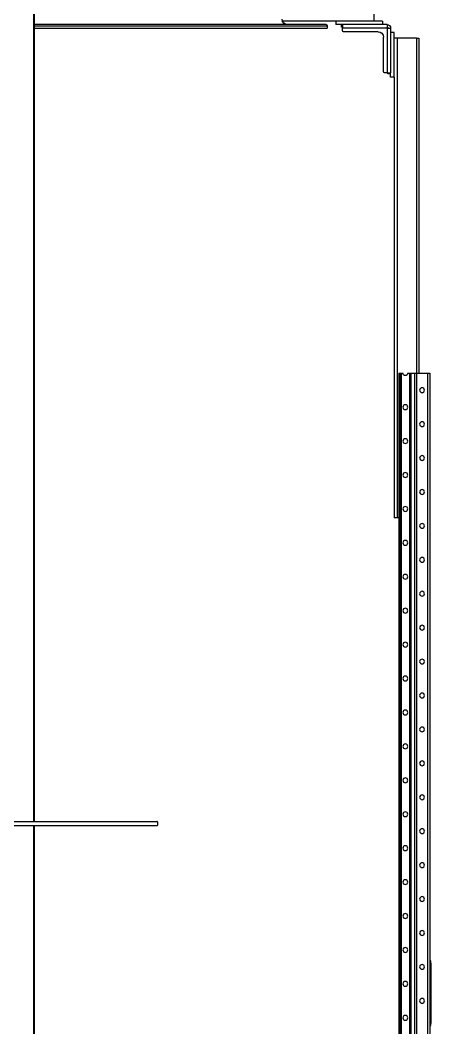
# Model space of a CAD drawing. Header units: millimetres. Extents: x 6622 to 532820, y 3370 to 359312.
# Drawn here: x 467832 to 468752, y 353406 to 355663 of the extents above; entities that cross this region are included whole.
import ezdxf

# ---------------------------------------------------------------- set-up
doc = ezdxf.new("R2010")
doc.units = ezdxf.units.MM

# ---------------------------------------------------------------- blocks, each defined once
blk = doc.blocks.new('A$C3E973D8C')
at = {"color": 2, "linetype": 'Continuous', "lineweight": 25}
for p, q in [((986, 7620.2), (986, 9721)), ((988.6, 9719.7), (988.6, 7620.2)), ((225, 9413.1), (225, 9513.1)), ((196.1, 9397.1), (188.1, 9397.1)), ((188.1, 9397.1), (188.1, 9297.1)), ((196.1, 9405.1), (196.1, 9397.1)), ((196.1, 9405.1), (296.1, 9405.1)), ((196.1, 9397.1), (196.1, 9297.1)), ((196.1, 9397.1), (296.1, 9397.1)), ((206, 9413.1), (311, 9413.1)), ((206, 9413.1), (206, 9405.1)), ((296.1, 9405.1), (296.1, 9397.1)), ((296.1, 9405.1), (311, 9405.1)), ((296.1, 9399.1), (298.1, 9399.1)), ((296.1, 9391.7), (296.1, 9397.1)), ((298.1, 9399.1), (298.1, 9405.1)), ((311, 9413.1), (311, 9405.1)), ((311, 9413.1), (430.8, 9413.1)), ((330, 9402.5), (330, 9397.1)), ((986, 9402.5), (330, 9402.5)), ((986, 9397.1), (330, 9397.1)), ((332.9, 9405.1), (986, 9405.1)), ((125.1, 9375.1), (125.1, 8624.1)), ((130.1, 9375.1), (125.1, 9375.1)), ((130.1, 9375.1), (130.1, 8624.1)), ((130.1, 9375.1), (173.1, 9375.1)), ((173.1, 9375.1), (173.1, 8300.1)), ((173.1, 9375.1), (180.1, 9375.1)), ((180.1, 9287.1), (180.1, 9387.1)), ((180.1, 9387.1), (188.1, 9387.1)), ((204.1, 9299.7), (204.1, 9377.1)), ((216.1, 9389.1), (293.5, 9389.1)), ((180.1, 9287.1), (188.1, 9287.1)), ((180.1, 9287.1), (180.1, 8300.1)), ((196.1, 9297.1), (188.1, 9297.1)), ((188.1, 9287.1), (188.1, 9297.1)), ((188.1, 9295.1), (194.1, 9295.1)), ((194.1, 9295.1), (194.1, 9297.1)), ((196.1, 9297.1), (201.5, 9297.1)), ((100, 8624.1), (100, 112.1)), ((105.5, 8624.1), (100, 8624.1)), ((105.5, 8624.1), (105.5, 112.1)), ((129.9, 8624.1), (105.5, 8624.1)), ((129.9, 8624.1), (129.9, 112.1)), ((134.6, 8624.1), (129.9, 8624.1)), ((134.6, 8624.1), (134.6, 112.1)), ((143.1, 8624.1), (134.6, 8624.1)), ((143.1, 8624.1), (143.1, 112.1)), ((145.7, 8624.1), (143.1, 8624.1)), ((145.7, 8624.1), (145.7, 112.1)), ((149.7, 8624.1), (145.7, 8624.1)), ((164.5, 8624.1), (160.5, 8624.1)), ((164.5, 8624.1), (164.5, 112.1)), ((167.5, 8624.1), (164.5, 8624.1)), ((170, 8624.1), (167.5, 8624.1)), ((167.5, 8624.1), (167.5, 112.1)), ((170, 8624.1), (170, 112.1)), ((170, 8300.1), (173.1, 8300.1)), ((173.1, 8300.1), (180.1, 8300.1)), ((1206.7, 7620.2), (712.1, 7620.2)), ((712.1, 7610), (1206.7, 7610)), ((986, 5749.3), (986, 7610)), ((988.6, 7610), (988.6, 5744.1)), ((98, 7302.6), (98, 7307.6)), ((98, 7307.6), (100, 7307.6)), ((100, 7302.6), (98, 7302.6)), ((98, 7302.6), (98, 7167.6)), ((98, 7167.6), (100, 7167.6)), ((98, 7162.6), (98, 7167.6)), ((100, 7162.6), (98, 7162.6))]:
    blk.add_line(p, q, dxfattribs=at)
at = {"color": 2, "linetype": 'Continuous', "lineweight": 25, "flags": 128}
for points in [[(709.5, 7615.1), (709.6, 7616.5), (709.9, 7617.7), (710.3, 7618.8), (710.9, 7619.6), (711.6, 7620.1), (712.1, 7620.2)], [(712.1, 7610), (711.6, 7610.1), (710.9, 7610.6), (710.3, 7611.4), (709.9, 7612.5), (709.6, 7613.7), (709.5, 7615.1)]]:
    blk.add_lwpolyline(points, dxfattribs=at)
at = {"color": 2, "linetype": 'Continuous', "lineweight": 25}
for centre in [(117.7, 8586.1), (155.1, 8548.1), (117.7, 8510.1), (155.1, 8472.1), (117.7, 8434.1), (155.1, 8396.1), (117.7, 8358.1), (155.1, 8320.1), (117.7, 8282.1), (155.1, 8244.1), (117.7, 8206.1), (155.1, 8168.1), (117.7, 8130.1), (155.1, 8092.1), (117.7, 8054.1), (155.1, 8016.1), (117.7, 7978.1), (155.1, 7940.1), (117.7, 7902.1), (155.1, 7864.1), (117.7, 7826.1), (155.1, 7788.1), (117.7, 7750.1), (155.1, 7712.1), (117.7, 7674.1), (155.1, 7636.1), (117.7, 7598.1), (155.1, 7560.1), (117.7, 7522.1), (155.1, 7484.1), (117.7, 7446.1), (155.1, 7408.1), (117.7, 7370.1), (155.1, 7332.1), (117.7, 7294.1), (155.1, 7256.1), (117.7, 7218.1), (155.1, 7180.1)]:
    blk.add_circle(centre, 5.4, dxfattribs=at)
for centre, radius, start, end in [((196.1, 9397.1), 8, 90, 180), ((196.1, 9397.1), 2, 90, 180), ((293.5, 9391.7), 2.6, 270, 0), ((216.1, 9377.1), 12, 90, 180), ((201.5, 9299.7), 2.6, 270, 0), ((155.1, 8624.1), 5.4, 180, 0)]:
    blk.add_arc(centre, radius, start, end, dxfattribs=at)
for centre, major_axis in [((418.3, 9417.1), (13.2, 0)), ((332.9, 9402.5), (-2.87, 0))]:
    blk.add_ellipse(centre, major_axis=major_axis, ratio=0.906308, start_param=4.712389, end_param=6.283185, dxfattribs=at)

msp = doc.modelspace()

# ---------------------------------------------------------------- block references
at = {"extrusion": (0, 0, -1), "zscale": -1}
msp.add_blockref('A$C3E973D8C', (-468850, 346248.121), dxfattribs=at)

doc.saveas('drawing.dxf')
